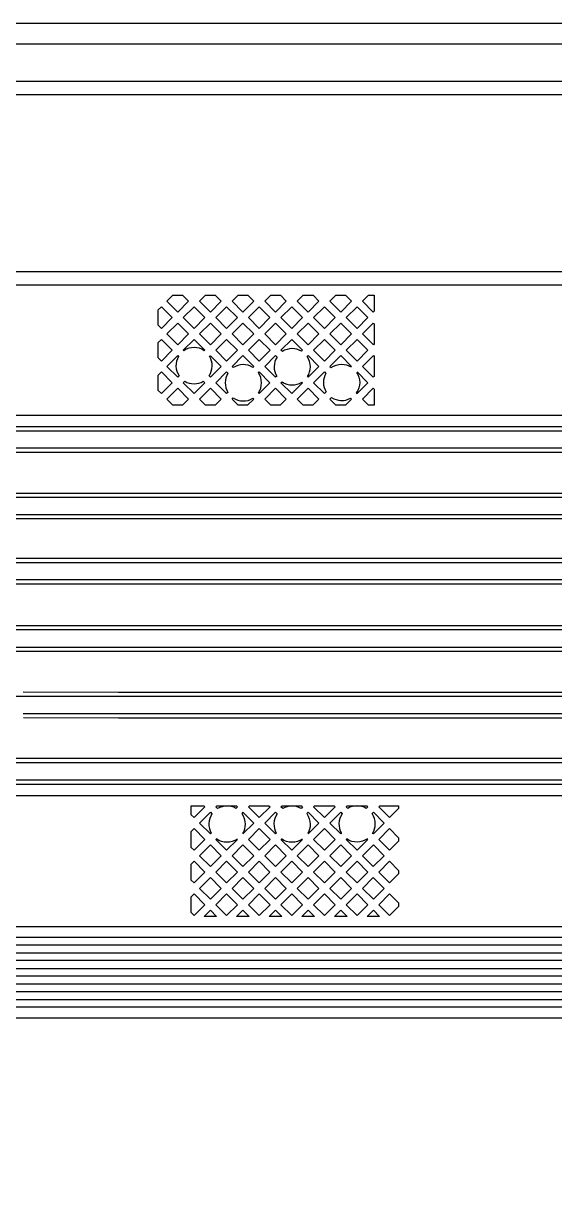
# Model space of a CAD drawing. Extents: x 3664 to 3837, y -413 to -292.
# Drawn here: x 3806.16 to 3811.37, y -331.9 to -320.55 of the extents above; entities that cross this region are included whole.
import ezdxf

# ---------------------------------------------------------------- set-up
doc = ezdxf.new("R2010")
doc.units = 0
doc.layers.add('gbr-dxf_layer0', color=7, linetype='Continuous')
doc.layers.add('gbr-outline-dxf_layer1', color=2, linetype='Continuous')

msp = doc.modelspace()

# ---------------------------------------------------------------- linework, layer by layer
at = {"layer": 'gbr-dxf_layer0'}
for p, q in [((3818.003, -324.391), (3800.174, -324.391)), ((3800.092, -328.114), (3817.666, -328.114)), ((3808.055, -329.301), (3807.931, -329.301)), ((3808.375, -329.301), (3808.251, -329.301)), ((3808.694, -329.301), (3808.571, -329.301)), ((3809.014, -329.301), (3808.89, -329.301)), ((3809.334, -329.301), (3809.21, -329.301)), ((3809.653, -329.301), (3809.53, -329.301)), ((3818.11, -329.403), (3800.584, -329.403)), ((3800.589, -329.505), (3818.109, -329.505)), ((3818.107, -329.581), (3800.587, -329.581)), ((3817.819, -329.733), (3800.587, -329.733)), ((3800.589, -329.657), (3817.819, -329.657)), ((3800.59, -329.81), (3817.821, -329.81)), ((3800.589, -329.962), (3817.637, -329.962)), ((3817.82, -329.886), (3800.59, -329.886)), ((3817.639, -330.038), (3800.588, -330.038)), ((3817.638, -330.191), (3800.588, -330.191)), ((3800.59, -330.114), (3817.637, -330.114))]:
    msp.add_line(p, q, dxfattribs=at)
at = {"layer": 'gbr-dxf_layer0', "color": 1}
for p, q in [((3800.175, -324.499), (3818.001, -324.499)), ((3818.001, -324.544), (3800.174, -324.544)), ((3818.045, -324.753), (3800.174, -324.753)), ((3800.176, -324.708), (3818.044, -324.708))]:
    msp.add_line(p, q, dxfattribs=at)
at = {"layer": 'gbr-dxf_layer0', "color": 2}
for p, q in [((3818.255, -325.405), (3800.175, -325.405)), ((3800.177, -325.36), (3818.255, -325.36))]:
    msp.add_line(p, q, dxfattribs=at)
at = {"layer": 'gbr-dxf_layer0', "color": 3}
for p, q in [((3801.373, -325.79), (3818.878, -325.79)), ((3818.877, -325.835), (3801.373, -325.835)), ((3801.373, -325.999), (3818.876, -325.999)), ((3818.878, -326.044), (3801.372, -326.044))]:
    msp.add_line(p, q, dxfattribs=at)
at = {"layer": 'gbr-dxf_layer0', "color": 4}
for p, q in [((3800.169, -326.66), (3812.892, -326.66)), ((3812.893, -326.705), (3800.17, -326.705))]:
    msp.add_line(p, q, dxfattribs=at)
at = {"layer": 'gbr-dxf_layer0', "color": 5}
for p, q in [((3806.157, -327.1), (3807.091, -327.101)), ((3807.092, -327.101), (3817.243, -327.101)), ((3806.157, -327.145), (3800.17, -327.145)), ((3807.092, -327.146), (3806.158, -327.145)), ((3817.243, -327.146), (3807.093, -327.146)), ((3806.157, -327.31), (3807.092, -327.311)), ((3807.091, -327.356), (3806.159, -327.355)), ((3817.243, -327.356), (3807.092, -327.356)), ((3807.093, -327.311), (3817.244, -327.311))]:
    msp.add_line(p, q, dxfattribs=at)
at = {"layer": 'gbr-dxf_layer0', "color": 6}
for p, q in [((3817.741, -327.794), (3800.06, -327.794)), ((3800.128, -327.961), (3817.654, -327.961)), ((3817.653, -328.006), (3800.129, -328.006))]:
    msp.add_line(p, q, dxfattribs=at)
at = {"layer": 'gbr-dxf_layer0', "linetype": 'Continuous'}
for points in [[(3739.213, -329.411), (3739.213, -321.546, -0.414216), (3740.01, -320.749), (3771.018, -320.749, -0.202307), (3781.688, -325.251, 0.202311), (3782.908, -325.766), (3788.408, -325.766, 0.202315), (3789.628, -325.251, -0.202307), (3800.298, -320.749), (3821.83, -320.749, -0.414217), (3822.626, -321.546), (3822.626, -324.478)], [(3821.66, -321.117), (3800.173, -321.117, 0.033096)], [(3739.719, -322.115), (3739.719, -321.548, -0.377394), (3739.986, -321.244), (3770.894, -321.244, -0.202308), (3781.209, -325.596, 0.202304), (3782.784, -326.261), (3788.284, -326.261, 0.118898), (3789.286, -326.019, 0.264777), (3789.524, -325.877, 0.049743), (3789.858, -325.596, -0.012228), (3790.362, -325.104, 0.308379), (3790.595, -324.892, -0.021115), (3791.536, -324.122, 0.268033), (3791.762, -323.956, -0.026221), (3793.032, -323.14, 0.214143), (3793.232, -323.028, -0.03315), (3794.961, -322.221, 0.130853), (3795.095, -322.17, -0.090345), (3800.174, -321.244), (3821.478, -321.244)], [(3820.193, -322.147), (3820.193, -322.744, -0.414254), (3820.143, -322.794), (3819.781, -322.794), (3819.781, -322.842), (3819.453, -322.842), (3819.453, -322.794), (3819.418, -322.794, 0.064068), (3819.205, -322.822, 0.013699), (3819.053, -322.866, 0.036904), (3819.019, -322.863, 0.080213), (3818.947, -322.875, 0.02431), (3818.686, -322.984), (3800.174, -322.984, 0.202298), (3791.105, -326.81, -0.202305), (3788.284, -328), (3782.784, -328, -0.202305), (3779.963, -326.81, 0.202298), (3770.894, -322.984), (3742.709, -322.984)], [(3800.175, -323.111), (3818.715, -323.111, -0.020329), (3818.922, -323.02)], [(3809.166, -323.91), (3809.177, -323.922, -0.156021), (3809.28, -323.889, -0.138868), (3809.373, -323.915)], [(3809.428, -323.968, -0.147838), (3809.458, -324.066, -0.15603), (3809.425, -324.17)], [(3808.301, -328.292, -0.157288), (3808.334, -328.396, -0.136854), (3808.309, -328.488)], [(3808.939, -328.293, -0.156509), (3808.972, -328.397, -0.134789), (3808.948, -328.487)], [(3808.256, -328.543, -0.14984), (3808.156, -328.574, -0.157289), (3808.052, -328.54), (3808.047, -328.546)], [(3808.895, -328.543, -0.15188), (3808.795, -328.574, -0.156507), (3808.691, -328.541)], [(3809.533, -328.541, -0.150933), (3809.433, -328.572, -0.153092), (3809.331, -328.541), (3809.326, -328.546)], [(3798.708, -330.577, -0.075246), (3800.588, -330.293), (3817.639, -330.293, -0.198651), (3817.935, -330.415), (3818.47, -330.951, -0.016766), (3818.568, -331.055, 0.038969), (3818.685, -331.17, -0.022423), (3818.736, -331.216), (3819.014, -331.494, 0.071019), (3819.16, -331.604, 0.106274), (3819.217, -331.644, 0.270457), (3819.29, -331.75, 0.125985), (3819.336, -331.797, 0.287204), (3819.433, -331.895)]]:
    msp.add_lwpolyline(points, format="xyb", dxfattribs=at)
for points in [[(3807.567, -323.271), (3807.626, -323.213), (3807.721, -323.213), (3807.779, -323.271), (3807.673, -323.377)], [(3807.887, -323.271), (3807.945, -323.213), (3808.041, -323.213), (3808.099, -323.271), (3807.993, -323.377)], [(3808.207, -323.271), (3808.265, -323.213), (3808.36, -323.213), (3808.419, -323.271), (3808.313, -323.377)], [(3808.526, -323.271), (3808.585, -323.213), (3808.68, -323.213), (3808.738, -323.271), (3808.632, -323.377)], [(3808.846, -323.271), (3808.904, -323.213), (3809, -323.213), (3809.058, -323.271), (3808.952, -323.377)], [(3809.166, -323.271), (3809.224, -323.213), (3809.319, -323.213), (3809.378, -323.271), (3809.272, -323.377)], [(3809.485, -323.271), (3809.544, -323.213), (3809.599, -323.213), (3809.599, -323.369), (3809.591, -323.377)], [(3807.482, -323.505), (3807.482, -323.356), (3807.513, -323.325), (3807.619, -323.431), (3807.513, -323.537)], [(3807.727, -323.431), (3807.833, -323.325), (3807.939, -323.431), (3807.833, -323.537)], [(3808.047, -323.431), (3808.153, -323.325), (3808.259, -323.431), (3808.153, -323.537)], [(3808.367, -323.431), (3808.473, -323.325), (3808.578, -323.431), (3808.473, -323.537)], [(3808.686, -323.431), (3808.792, -323.325), (3808.898, -323.431), (3808.792, -323.537)], [(3809.006, -323.431), (3809.112, -323.325), (3809.218, -323.431), (3809.112, -323.537)], [(3809.326, -323.431), (3809.432, -323.325), (3809.538, -323.431), (3809.432, -323.537)], [(3807.567, -323.591), (3807.673, -323.485), (3807.779, -323.591), (3807.673, -323.697)], [(3807.887, -323.591), (3807.993, -323.485), (3808.099, -323.591), (3807.993, -323.697)], [(3808.207, -323.591), (3808.313, -323.485), (3808.419, -323.591), (3808.313, -323.697)], [(3808.526, -323.591), (3808.632, -323.485), (3808.738, -323.591), (3808.632, -323.697)], [(3808.846, -323.591), (3808.952, -323.485), (3809.058, -323.591), (3808.952, -323.697)], [(3809.166, -323.591), (3809.272, -323.485), (3809.378, -323.591), (3809.272, -323.697)], [(3809.486, -323.591), (3809.591, -323.485), (3809.599, -323.492), (3809.599, -323.689), (3809.592, -323.697)], [(3807.482, -323.825), (3807.482, -323.676), (3807.513, -323.645), (3807.619, -323.751), (3807.513, -323.857)], [(3808.047, -323.751), (3808.153, -323.645), (3808.259, -323.751), (3808.153, -323.857)], [(3808.367, -323.751), (3808.473, -323.645), (3808.579, -323.751), (3808.473, -323.857)], [(3809.006, -323.751), (3809.112, -323.645), (3809.218, -323.751), (3809.112, -323.857)], [(3809.326, -323.751), (3809.432, -323.645), (3809.538, -323.751), (3809.432, -323.857)], [(3809.486, -323.91), (3809.592, -323.804), (3809.599, -323.812), (3809.599, -324.009), (3809.591, -324.016)], [(3807.482, -324.145), (3807.482, -323.996), (3807.513, -323.964), (3807.619, -324.07), (3807.513, -324.176)], [(3807.567, -324.23), (3807.673, -324.124), (3807.779, -324.23), (3807.72, -324.289), (3807.626, -324.289)], [(3807.887, -324.23), (3807.993, -324.124), (3808.099, -324.23), (3808.04, -324.289), (3807.946, -324.289)], [(3808.526, -324.23), (3808.632, -324.124), (3808.738, -324.23), (3808.679, -324.289), (3808.585, -324.289)], [(3808.846, -324.23), (3808.952, -324.124), (3809.058, -324.23), (3808.999, -324.289), (3808.905, -324.289)], [(3809.485, -324.23), (3809.591, -324.124), (3809.599, -324.132), (3809.599, -324.289), (3809.544, -324.289)], [(3807.805, -328.304), (3807.805, -328.216), (3807.929, -328.216), (3807.939, -328.226), (3807.833, -328.332)], [(3808.367, -328.226), (3808.377, -328.216), (3808.568, -328.216), (3808.579, -328.226), (3808.473, -328.332)], [(3809.006, -328.226), (3809.016, -328.216), (3809.208, -328.216), (3809.218, -328.226), (3809.112, -328.332)], [(3809.645, -328.226), (3809.656, -328.216), (3809.84, -328.216), (3809.84, -328.244), (3809.751, -328.332)], [(3807.805, -328.624), (3807.805, -328.468), (3807.833, -328.44), (3807.939, -328.546), (3807.833, -328.652)], [(3808.367, -328.546), (3808.473, -328.44), (3808.579, -328.546), (3808.473, -328.652)], [(3809.006, -328.546), (3809.112, -328.44), (3809.218, -328.546), (3809.112, -328.652)], [(3809.645, -328.546), (3809.751, -328.44), (3809.84, -328.529), (3809.84, -328.563), (3809.751, -328.652)], [(3807.887, -328.706), (3807.993, -328.6), (3808.099, -328.706), (3807.993, -328.812)], [(3808.207, -328.706), (3808.313, -328.6), (3808.419, -328.706), (3808.313, -328.812)], [(3808.526, -328.706), (3808.632, -328.6), (3808.738, -328.706), (3808.632, -328.812)], [(3808.846, -328.706), (3808.952, -328.6), (3809.058, -328.706), (3808.952, -328.812)], [(3809.166, -328.706), (3809.272, -328.6), (3809.378, -328.706), (3809.272, -328.812)], [(3809.486, -328.706), (3809.592, -328.6), (3809.697, -328.706), (3809.591, -328.812)], [(3807.805, -328.944), (3807.805, -328.788), (3807.833, -328.76), (3807.939, -328.866), (3807.833, -328.972)], [(3808.047, -328.866), (3808.153, -328.76), (3808.259, -328.866), (3808.153, -328.972)], [(3808.367, -328.866), (3808.473, -328.76), (3808.578, -328.866), (3808.473, -328.972)], [(3808.686, -328.866), (3808.792, -328.76), (3808.898, -328.866), (3808.792, -328.972)], [(3809.006, -328.866), (3809.112, -328.76), (3809.218, -328.866), (3809.112, -328.972)], [(3809.326, -328.866), (3809.432, -328.76), (3809.538, -328.866), (3809.432, -328.972)], [(3809.645, -328.866), (3809.751, -328.76), (3809.84, -328.849), (3809.84, -328.883), (3809.751, -328.972)], [(3807.887, -329.026), (3807.993, -328.92), (3808.099, -329.026), (3807.993, -329.132)], [(3808.207, -329.026), (3808.313, -328.92), (3808.419, -329.025), (3808.313, -329.131)], [(3808.526, -329.025), (3808.632, -328.92), (3808.738, -329.026), (3808.632, -329.132)], [(3808.846, -329.026), (3808.952, -328.92), (3809.058, -329.026), (3808.952, -329.132)], [(3809.166, -329.026), (3809.272, -328.92), (3809.378, -329.025), (3809.272, -329.132)], [(3809.486, -329.025), (3809.591, -328.92), (3809.697, -329.026), (3809.592, -329.131)], [(3807.805, -329.263), (3807.805, -329.108), (3807.833, -329.08), (3807.939, -329.186), (3807.833, -329.291)], [(3808.047, -329.186), (3808.153, -329.079), (3808.259, -329.185), (3808.153, -329.291)], [(3808.367, -329.185), (3808.473, -329.079), (3808.579, -329.185), (3808.473, -329.291)], [(3808.686, -329.185), (3808.792, -329.08), (3808.898, -329.186), (3808.792, -329.291)], [(3809.006, -329.186), (3809.112, -329.08), (3809.218, -329.185), (3809.112, -329.291)], [(3809.326, -329.185), (3809.432, -329.079), (3809.538, -329.185), (3809.432, -329.291)], [(3809.645, -329.185), (3809.751, -329.079), (3809.84, -329.168), (3809.84, -329.203), (3809.751, -329.291)]]:
    msp.add_lwpolyline(points, close=True, dxfattribs=at)
for points in [[(3807.727, -323.751), (3807.833, -323.645), (3807.939, -323.751), (3807.934, -323.756, 0.310103), (3807.733, -323.756)], [(3808.686, -323.751), (3808.792, -323.645), (3808.898, -323.751), (3808.888, -323.761, 0.285091), (3808.7, -323.764)], [(3807.567, -323.91), (3807.673, -323.804), (3807.681, -323.812, 0.292075), (3807.687, -324.003), (3807.673, -324.016)], [(3807.98, -324.003, 0.293181), (3807.986, -323.811), (3807.993, -323.805), (3808.099, -323.91), (3807.993, -324.016)], [(3808.207, -323.91), (3808.313, -323.804), (3808.419, -323.91), (3808.41, -323.919, 0.292556), (3808.218, -323.922)], [(3808.526, -323.91), (3808.632, -323.804), (3808.647, -323.818, 0.282863), (3808.644, -324.005), (3808.632, -324.016)], [(3808.943, -323.813), (3808.952, -323.804), (3809.058, -323.91), (3808.952, -324.016), (3808.946, -324.01, 0.144409), (3808.974, -323.914, 0.151515)], [(3808.047, -324.07), (3808.153, -323.964), (3808.165, -323.977, 0.283825), (3808.165, -324.164), (3808.153, -324.176)], [(3808.465, -323.972), (3808.473, -323.964), (3808.578, -324.07), (3808.472, -324.176), (3808.465, -324.169, 0.147455), (3808.494, -324.07, 0.147577)], [(3809.006, -324.07), (3809.112, -323.964), (3809.126, -323.978, 0.274385), (3809.129, -324.16), (3809.112, -324.176)], [(3807.727, -324.07), (3807.742, -324.055, 0.275297), (3807.924, -324.055), (3807.939, -324.07), (3807.833, -324.176)], [(3808.686, -324.07), (3808.696, -324.06, 0.300246), (3808.892, -324.064), (3808.898, -324.07), (3808.792, -324.176)], [(3808.207, -324.23), (3808.218, -324.219, 0.292788), (3808.41, -324.222), (3808.419, -324.23), (3808.359, -324.289), (3808.266, -324.289)], [(3809.166, -324.23), (3809.182, -324.214, 0.283864), (3809.368, -324.221), (3809.378, -324.23), (3809.319, -324.289), (3809.225, -324.289)], [(3808.047, -328.226), (3808.057, -328.216), (3808.248, -328.216), (3808.259, -328.226), (3808.244, -328.241, 0.270903), (3808.064, -328.244)], [(3808.686, -328.226), (3808.697, -328.216), (3808.888, -328.216), (3808.898, -328.226), (3808.883, -328.242, 0.269581), (3808.704, -328.244)], [(3809.326, -328.226), (3809.336, -328.216), (3809.527, -328.216), (3809.538, -328.226), (3809.523, -328.241, 0.274227), (3809.341, -328.242)], [(3807.887, -328.386), (3807.993, -328.28), (3808.009, -328.296, 0.284622), (3808.002, -328.484), (3807.993, -328.492)], [(3808.526, -328.386), (3808.632, -328.28), (3808.648, -328.296, 0.287629), (3808.64, -328.485), (3808.632, -328.492)], [(3809.166, -328.386), (3809.272, -328.28), (3809.286, -328.294, 0.290319), (3809.279, -328.485), (3809.272, -328.492)], [(3809.579, -328.293), (3809.592, -328.28), (3809.698, -328.386), (3809.592, -328.492), (3809.585, -328.486, 0.135733), (3809.611, -328.395, 0.153092)]]:
    msp.add_lwpolyline(points, format="xyb", close=True, dxfattribs=at)
for points in [[(3809.378, -323.91), (3809.272, -323.804), (3809.166, -323.91)], [(3809.425, -324.17), (3809.432, -324.176), (3809.538, -324.07), (3809.432, -323.964)], [(3808.313, -328.492), (3808.419, -328.386), (3808.313, -328.28), (3808.301, -328.292)], [(3808.952, -328.492), (3809.058, -328.386), (3808.952, -328.28), (3808.939, -328.293)], [(3808.047, -328.546), (3808.153, -328.652), (3808.259, -328.546)], [(3808.686, -328.546), (3808.792, -328.652), (3808.898, -328.546)], [(3809.326, -328.546), (3809.432, -328.652), (3809.538, -328.546)], [(3807.931, -329.301), (3807.993, -329.239), (3808.055, -329.301)], [(3808.251, -329.301), (3808.313, -329.239), (3808.375, -329.301)], [(3808.571, -329.301), (3808.632, -329.239), (3808.694, -329.301)], [(3808.89, -329.301), (3808.952, -329.239), (3809.014, -329.301)], [(3809.21, -329.301), (3809.272, -329.239), (3809.334, -329.301)], [(3809.53, -329.301), (3809.592, -329.239), (3809.653, -329.301)]]:
    msp.add_lwpolyline(points, dxfattribs=at)
at = {"layer": 'gbr-dxf_layer0', "color": 2, "linetype": 'Continuous'}
for points in [[(3818.14, -325.196), (3800.175, -325.196, -0.122577), (3800.165, -325.194, 0.003079), (3800.02, -325.195)], [(3800.168, -325.149), (3800.175, -325.149, -0.121984), (3800.186, -325.151), (3818.138, -325.151)]]:
    msp.add_lwpolyline(points, format="xyb", dxfattribs=at)
at = {"layer": 'gbr-dxf_layer0', "color": 4, "linetype": 'Continuous'}
for points in [[(3800.169, -326.448), (3812.929, -326.448, -0.070486), (3812.935, -326.449), (3812.949, -326.449)], [(3812.946, -326.494), (3812.931, -326.494, -0.05757), (3812.926, -326.493), (3800.17, -326.493)]]:
    msp.add_lwpolyline(points, format="xyb", dxfattribs=at)
at = {"layer": 'gbr-dxf_layer0', "color": 6, "linetype": 'Continuous'}
msp.add_lwpolyline([(3800.061, -327.749), (3817.742, -327.749, -0.060323), (3817.747, -327.75), (3817.841, -327.75)], format="xyb", dxfattribs=at)
at = {"layer": 'gbr-outline-dxf_layer1', "linetype": 'Continuous'}
msp.add_lwpolyline([(3739.01, -333.146), (3739.01, -321.546, -0.414215), (3740.01, -320.546), (3771.018, -320.546, -0.202312), (3781.834, -325.109, 0.202309), (3782.908, -325.562), (3788.408, -325.562, 0.202214), (3789.482, -325.109, -0.202322), (3800.299, -320.546), (3821.83, -320.546, -0.414215), (3822.83, -321.546), (3822.83, -333.146, -0.414215), (3821.83, -334.146), (3800.713, -334.146, 0.196009), (3798.965, -334.859, -0.196007), (3788.408, -339.162), (3782.908, -339.162, -0.196007), (3772.351, -334.859, 0.196013), (3770.603, -334.146), (3740.01, -334.146, -0.414215)], format="xyb", close=True, dxfattribs=at)

doc.saveas('drawing.dxf')
